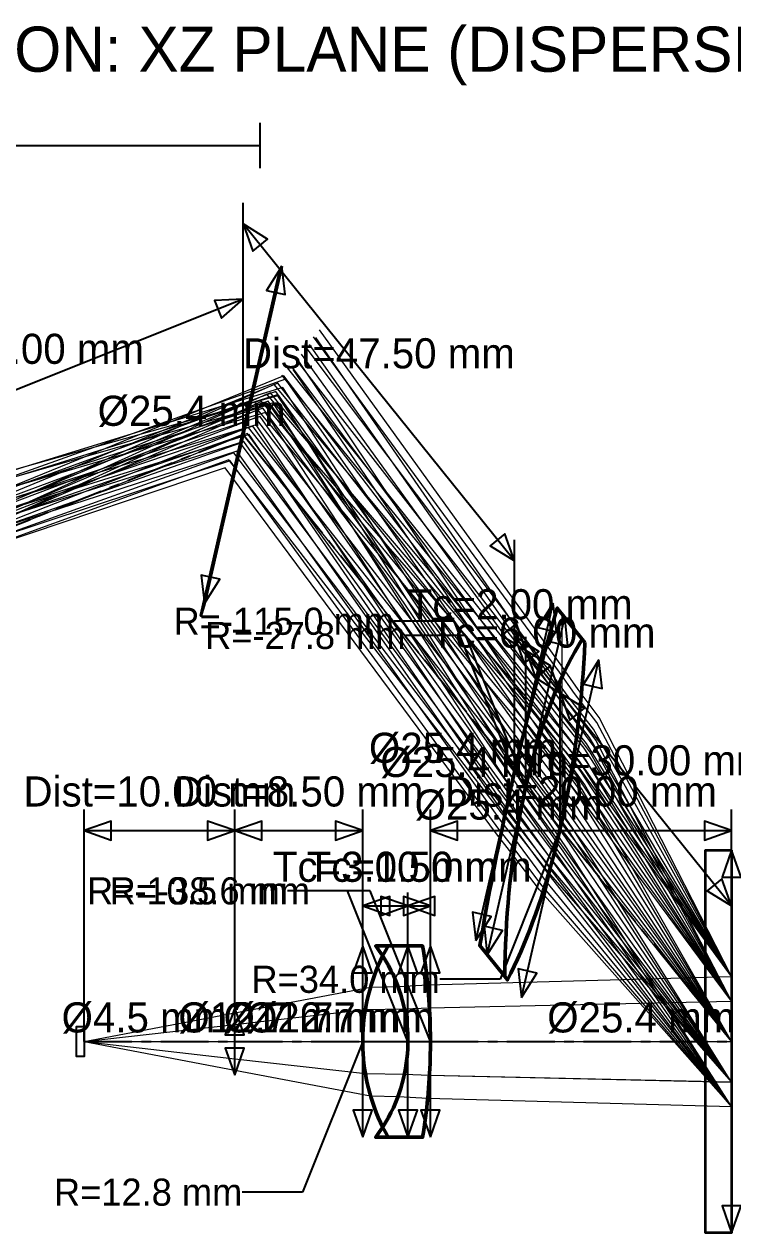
# Model space of a CAD drawing. Header units: metres. Extents: x -52 to 128, y -114 to 68.
# Drawn here: x -4 to 43.1, y -12.7 to 67.5 of the extents above; entities that cross this region are included whole.
import ezdxf
from ezdxf.enums import TextEntityAlignment as Align

# ---------------------------------------------------------------- set-up
doc = ezdxf.new("R2010")
doc.units = ezdxf.units.M
doc.linetypes.add('CENTER', pattern=[5.08, 3.175, -0.635, 0.635, -0.635])
for name, color, linetype, lineweight in [('ANNOTATIONS', 3, 'CONTINUOUS', 25), ('DIMENSIONS_LINEAR', 4, 'CONTINUOUS', 25), ('DIMENSIONS_RADIAL', 6, 'CONTINUOUS', 25), ('OPTICAL_AXIS', 1, 'CENTER', 25), ('OPTICS_COMPONENTS', 2, 'CONTINUOUS', 35), ('OPTICS_HATCH', 8, 'CONTINUOUS', 13), ('OPTICS_LENSES', 7, 'CONTINUOUS', 50), ('RAYS_785NM', 1, 'CONTINUOUS', 18), ('RAYS_850NM', 3, 'CONTINUOUS', 18), ('RAYS_900NM', 5, 'CONTINUOUS', 18)]:
    doc.layers.add(name, color=color, linetype=linetype, lineweight=lineweight)
doc.styles.add('OpenSansCondensed-Light', font='OpenSansCondensed-Light.ttf')
doc.dimstyles.new('EZDXF', dxfattribs={"dimtxt": 0.25, "dimasz": 0.175, "dimexe": 0.375, "dimexo": 0.125, "dimgap": 0.1, "dimtad": 1, "dimlfac": 100, "dimzin": 12, "dimdsep": 46, "dimtxsty": 'OpenSansCondensed-Light', "dimblk": 'ARCHTICK', "dimcen": 2.5, "dimazin": 3, "dimtfac": 0.5, "dimtmove": 2, "dimatfit": 3})

# ---------------------------------------------------------------- blocks, each defined once
blk = doc.blocks.new('_ARCHTICK')
at = {"color": 0, "linetype": 'BYBLOCK', "const_width": 0.15}
blk.add_lwpolyline([(-0.5, -0.5), (0.5, 0.5)], dxfattribs=at)

msp = doc.modelspace()

# ---------------------------------------------------------------- hatches: boundary and pattern name
at = {"layer": 'OPTICS_HATCH'}
h = msp.add_hatch(dxfattribs=at)
h.set_pattern_fill('ANSI31', scale=2.5, angle=45)
h.paths.add_polyline_path([(33.08, 26.713), (32.825, 26.291), (32.578, 25.859), (32.339, 25.418), (32.107, 24.967), (31.882, 24.508), (31.665, 24.04), (31.454, 23.563), (31.249, 23.079), (31.052, 22.586), (30.86, 22.086), (30.675, 21.577), (30.496, 21.061), (30.323, 20.538), (30.156, 20.007), (29.995, 19.468), (29.84, 18.923), (29.69, 18.37), (29.547, 17.81), (29.409, 17.242), (29.277, 16.668), (29.151, 16.086), (29.031, 15.497), (28.916, 14.901), (28.807, 14.298), (28.705, 13.687), (28.608, 13.069), (28.517, 12.443), (28.432, 11.81), (28.354, 11.17), (28.281, 10.521), (28.215, 9.865), (28.156, 9.201), (28.103, 8.528), (28.057, 7.847), (28.017, 7.157), (27.985, 6.459), (27.961, 5.751), (27.944, 5.034), (27.935, 4.307), (26.278, 6.364), (26.278, 6.364), (26.383, 6.971), (26.49, 7.577), (26.598, 8.181), (26.707, 8.784), (26.818, 9.385), (26.93, 9.983), (27.044, 10.581), (27.159, 11.176), (27.276, 11.77), (27.393, 12.362), (27.513, 12.952), (27.633, 13.54), (27.756, 14.127), (27.879, 14.712), (28.004, 15.295), (28.13, 15.877), (28.258, 16.456), (28.387, 17.034), (28.518, 17.611), (28.65, 18.185), (28.783, 18.758), (28.918, 19.329), (29.054, 19.898), (29.191, 20.466), (29.33, 21.032), (29.471, 21.596), (29.612, 22.158), (29.756, 22.719), (29.9, 23.277), (30.046, 23.835), (30.193, 24.39), (30.342, 24.944), (30.492, 25.495), (30.644, 26.046), (30.797, 26.594), (30.951, 27.141), (31.107, 27.685), (31.264, 28.228), (31.423, 28.77), (33.08, 26.713)])
h = msp.add_hatch(dxfattribs=at)
h.set_pattern_fill('ANSI31', scale=2.5, angle=45)
h.paths.add_polyline_path([(33.258, 26.492), (33.222, 25.798), (33.181, 25.111), (33.134, 24.43), (33.082, 23.757), (33.024, 23.091), (32.961, 22.431), (32.892, 21.777), (32.819, 21.13), (32.74, 20.49), (32.657, 19.855), (32.568, 19.227), (32.474, 18.605), (32.376, 17.989), (32.272, 17.379), (32.164, 16.775), (32.051, 16.177), (31.934, 15.585), (31.811, 14.998), (31.684, 14.418), (31.552, 13.843), (31.415, 13.275), (31.274, 12.712), (31.128, 12.155), (30.977, 11.604), (30.821, 11.059), (30.661, 10.52), (30.495, 9.987), (30.325, 9.46), (30.15, 8.939), (29.97, 8.425), (29.785, 7.916), (29.594, 7.414), (29.399, 6.919), (29.198, 6.43), (28.992, 5.947), (28.781, 5.471), (28.564, 5.003), (28.341, 4.541), (28.112, 4.086), (27.935, 4.307), (27.935, 4.307), (27.944, 5.034), (27.961, 5.751), (27.985, 6.459), (28.017, 7.157), (28.057, 7.847), (28.103, 8.528), (28.156, 9.201), (28.215, 9.865), (28.281, 10.521), (28.354, 11.17), (28.432, 11.81), (28.517, 12.443), (28.608, 13.069), (28.705, 13.687), (28.807, 14.298), (28.916, 14.901), (29.031, 15.497), (29.151, 16.086), (29.277, 16.668), (29.409, 17.242), (29.547, 17.81), (29.69, 18.37), (29.84, 18.923), (29.995, 19.468), (30.156, 20.007), (30.323, 20.538), (30.496, 21.061), (30.675, 21.577), (30.86, 22.086), (31.052, 22.586), (31.249, 23.079), (31.454, 23.563), (31.665, 24.04), (31.882, 24.508), (32.107, 24.967), (32.339, 25.418), (32.578, 25.859), (32.825, 26.291), (33.08, 26.713), (33.258, 26.492)])
h = msp.add_hatch(dxfattribs=at)
h.set_pattern_fill('ANSI31', scale=2.5, angle=45)
h.paths.add_polyline_path([(20.186, 6.35), (20.006, 6.024), (19.839, 5.699), (19.682, 5.373), (19.537, 5.047), (19.403, 4.722), (19.279, 4.396), (19.164, 4.071), (19.06, 3.745), (18.965, 3.419), (18.879, 3.094), (18.803, 2.768), (18.735, 2.442), (18.676, 2.117), (18.626, 1.791), (18.584, 1.465), (18.551, 1.14), (18.526, 0.814), (18.509, 0.488), (18.501, 0.163), (18.501, -0.163), (18.509, -0.488), (18.526, -0.814), (18.551, -1.14), (18.584, -1.465), (18.626, -1.791), (18.676, -2.117), (18.735, -2.442), (18.803, -2.768), (18.879, -3.094), (18.965, -3.419), (19.06, -3.745), (19.164, -4.071), (19.279, -4.396), (19.403, -4.722), (19.537, -5.047), (19.682, -5.373), (19.839, -5.699), (20.006, -6.024), (20.186, -6.35), (19.362, -6.35), (19.362, -6.35), (19.6, -6.024), (19.819, -5.699), (20.021, -5.373), (20.207, -5.047), (20.378, -4.722), (20.535, -4.396), (20.679, -4.071), (20.809, -3.745), (20.928, -3.419), (21.034, -3.094), (21.129, -2.768), (21.212, -2.442), (21.284, -2.117), (21.346, -1.791), (21.397, -1.465), (21.438, -1.14), (21.468, -0.814), (21.489, -0.488), (21.499, -0.163), (21.499, 0.163), (21.489, 0.488), (21.468, 0.814), (21.438, 1.14), (21.397, 1.465), (21.346, 1.791), (21.284, 2.117), (21.212, 2.442), (21.129, 2.768), (21.034, 3.094), (20.928, 3.419), (20.809, 3.745), (20.679, 4.071), (20.535, 4.396), (20.378, 4.722), (20.207, 5.047), (20.021, 5.373), (19.819, 5.699), (19.6, 6.024), (19.362, 6.35), (20.186, 6.35)])
h = msp.add_hatch(dxfattribs=at)
h.set_pattern_fill('ANSI31', scale=2.5, angle=45)
h.paths.add_polyline_path([(19.362, 6.35), (19.6, 6.024), (19.819, 5.699), (20.021, 5.373), (20.207, 5.047), (20.378, 4.722), (20.535, 4.396), (20.679, 4.071), (20.809, 3.745), (20.928, 3.419), (21.034, 3.094), (21.129, 2.768), (21.212, 2.442), (21.284, 2.117), (21.346, 1.791), (21.397, 1.465), (21.438, 1.14), (21.468, 0.814), (21.489, 0.488), (21.499, 0.163), (21.499, -0.163), (21.489, -0.488), (21.468, -0.814), (21.438, -1.14), (21.397, -1.465), (21.346, -1.791), (21.284, -2.117), (21.212, -2.442), (21.129, -2.768), (21.034, -3.094), (20.928, -3.419), (20.809, -3.745), (20.679, -4.071), (20.535, -4.396), (20.378, -4.722), (20.207, -5.047), (20.021, -5.373), (19.819, -5.699), (19.6, -6.024), (19.362, -6.35), (22.474, -6.35), (22.474, -6.35), (22.527, -6.024), (22.577, -5.699), (22.624, -5.373), (22.669, -5.047), (22.71, -4.722), (22.749, -4.396), (22.785, -4.071), (22.818, -3.745), (22.848, -3.419), (22.876, -3.094), (22.901, -2.768), (22.923, -2.442), (22.942, -2.117), (22.958, -1.791), (22.972, -1.465), (22.983, -1.14), (22.991, -0.814), (22.997, -0.488), (23, -0.163), (23, 0.163), (22.997, 0.488), (22.991, 0.814), (22.983, 1.14), (22.972, 1.465), (22.958, 1.791), (22.942, 2.117), (22.923, 2.442), (22.901, 2.768), (22.876, 3.094), (22.848, 3.419), (22.818, 3.745), (22.785, 4.071), (22.749, 4.396), (22.71, 4.722), (22.669, 5.047), (22.624, 5.373), (22.577, 5.699), (22.527, 6.024), (22.474, 6.35), (19.362, 6.35)])

# ---------------------------------------------------------------- linework, layer by layer
at = {"layer": 'ANNOTATIONS'}
for p, q in [((11.698, 57.974), (11.698, 60.974)), ((-38.302, 59.474), (11.698, 59.474))]:
    msp.add_line(p, q, dxfattribs=at)
msp.add_lwpolyline([(0, 1), (0, -1), (-0.5, -1), (-0.5, 1)], close=True, dxfattribs=at)
at = {"layer": 'DIMENSIONS_LINEAR'}
for p, q in [((10.563, 40.27), (10.563, 55.671)), ((28.584, 31.898), (10.563, 54.27)), ((7.99, 29.067), (13.136, 51.474)), ((10.563, 40.27), (10.563, 50.17)), ((10.563, 49.27), (-19.045, 37.495)), ((28.584, 17.898), (28.584, 33.298)), ((26.011, 6.695), (31.156, 29.101)), ((26.77, 5.753), (31.915, 28.159)), ((28.584, 17.898), (28.584, 27.798)), ((29.342, 25.956), (28.584, 26.898)), ((29.342, 16.956), (29.342, 26.856)), ((29.342, 16.956), (29.342, 26.856)), ((31.619, 23.13), (29.342, 25.956)), ((29.046, 2.927), (34.191, 25.333)), ((31.619, 14.13), (31.619, 24.03)), ((31.619, 14.13), (31.619, 24.03)), ((43, 9), (31.619, 23.13)), ((0, 0), (0, 15.4)), ((10, 0), (10, 15.4)), ((10, 0), (10, 15.4)), ((18.5, 0), (18.5, 15.4)), ((23, 0), (23, 15.4)), ((43, 0), (43, 15.4)), ((0, 14), (10, 14)), ((10, 14), (18.5, 14)), ((23, 14), (43, 14)), ((43, -12.7), (43, 12.7)), ((18.5, 0), (18.5, 9.9)), ((21.5, 0), (21.5, 9.9)), ((21.5, 0), (21.5, 9.9)), ((23, 0), (23, 9.9)), ((43, 0), (43, 9.9)), ((18.5, 9), (21.5, 9)), ((21.5, 9), (23, 9)), ((18.5, -6.35), (18.5, 6.35)), ((21.5, -6.35), (21.5, 6.35)), ((23, -6.35), (23, 6.35)), ((10, -2.236), (10, 2.236))]:
    msp.add_line(p, q, dxfattribs=at)
for points in [[(10.563, 54.27), (11.201, 52.473), (12.183, 53.264)], [(13.136, 51.474), (12.119, 49.86), (13.347, 49.578)], [(10.563, 49.27), (8.658, 49.191), (9.123, 48.02)], [(28.584, 31.898), (27.945, 33.695), (26.964, 32.905)], [(7.99, 29.067), (9.007, 30.681), (7.779, 30.963)], [(31.156, 29.101), (30.139, 27.488), (31.367, 27.206)], [(31.915, 28.159), (30.898, 26.546), (32.126, 26.264)], [(29.342, 25.956), (28.704, 27.753), (27.723, 26.963)], [(28.584, 26.898), (29.222, 25.101), (30.203, 25.891)], [(29.342, 25.956), (29.981, 24.159), (30.962, 24.949)], [(31.619, 23.13), (30.98, 24.927), (29.999, 24.137)], [(34.191, 25.333), (33.174, 23.72), (34.402, 23.438)], [(31.619, 23.13), (32.257, 21.333), (33.238, 22.123)], [(0, 14), (1.8, 13.37), (1.8, 14.63)], [(10, 14), (8.2, 14.63), (8.2, 13.37)], [(10, 14), (11.8, 13.37), (11.8, 14.63)], [(18.5, 14), (16.7, 14.63), (16.7, 13.37)], [(23, 14), (24.8, 13.37), (24.8, 14.63)], [(43, 14), (41.2, 14.63), (41.2, 13.37)], [(43, 12.7), (42.37, 10.9), (43.63, 10.9)], [(43, 9), (42.362, 10.797), (41.38, 10.007)], [(18.5, 9), (20.3, 8.37), (20.3, 9.63)], [(21.5, 9), (19.7, 9.63), (19.7, 8.37)], [(23, 9), (21.2, 9.63), (21.2, 8.37)], [(21.5, 9), (23.3, 8.37), (23.3, 9.63)], [(26.011, 6.695), (27.028, 8.308), (25.8, 8.59)], [(26.77, 5.753), (27.787, 7.366), (26.559, 7.648)], [(18.5, 6.35), (17.87, 4.55), (19.13, 4.55)], [(21.5, 6.35), (20.87, 4.55), (22.13, 4.55)], [(23, 6.35), (22.37, 4.55), (23.63, 4.55)], [(29.046, 2.927), (30.063, 4.54), (28.835, 4.822)], [(10, 2.236), (9.37, 0.436), (10.63, 0.436)], [(10, -2.236), (10.63, -0.436), (9.37, -0.436)], [(18.5, -6.35), (19.13, -4.55), (17.87, -4.55)], [(21.5, -6.35), (22.13, -4.55), (20.87, -4.55)], [(23, -6.35), (23.63, -4.55), (22.37, -4.55)], [(43, -12.7), (43.63, -10.9), (42.37, -10.9)]]:
    msp.add_lwpolyline(points, close=True, dxfattribs=at)
at = {"layer": 'OPTICAL_AXIS'}
for p, q in [((10.563, 40.27), (-19.045, 28.495)), ((28.584, 17.898), (10.563, 40.27)), ((29.342, 16.956), (28.584, 17.898)), ((31.619, 14.13), (29.342, 16.956)), ((43, 0), (31.619, 14.13)), ((0, 0), (10, 0)), ((10, 0), (18.5, 0)), ((18.5, 0), (21.5, 0)), ((21.5, 0), (23, 0)), ((23, 0), (43, 0))]:
    msp.add_line(p, q, dxfattribs=at)
at = {"layer": 'OPTICS_COMPONENTS'}
for points in [[(13.136, 51.474), (7.99, 29.067), (7.745, 28.252), (12.89, 50.658)], [(43, 12.7), (43, -12.7), (41.268, -12.7), (41.268, 12.7)]]:
    msp.add_lwpolyline(points, close=True, dxfattribs=at)
at = {"layer": 'OPTICS_LENSES'}
for points in [[(33.08, 26.713), (32.825, 26.291), (32.578, 25.859), (32.339, 25.418), (32.107, 24.967), (31.882, 24.508), (31.665, 24.04), (31.454, 23.563), (31.249, 23.079), (31.052, 22.586), (30.86, 22.086), (30.675, 21.577), (30.496, 21.061), (30.323, 20.538), (30.156, 20.007), (29.995, 19.468), (29.84, 18.923), (29.69, 18.37), (29.547, 17.81), (29.409, 17.242), (29.277, 16.668), (29.151, 16.086), (29.031, 15.497), (28.916, 14.901), (28.807, 14.298), (28.705, 13.687), (28.608, 13.069), (28.517, 12.443), (28.432, 11.81), (28.354, 11.17), (28.281, 10.521), (28.215, 9.865), (28.156, 9.201), (28.103, 8.528), (28.057, 7.847), (28.017, 7.157), (27.985, 6.459), (27.961, 5.751), (27.944, 5.034), (27.935, 4.307), (26.278, 6.364), (26.278, 6.364), (26.383, 6.971), (26.49, 7.577), (26.598, 8.181), (26.707, 8.784), (26.818, 9.385), (26.93, 9.983), (27.044, 10.581), (27.159, 11.176), (27.276, 11.77), (27.393, 12.362), (27.513, 12.952), (27.633, 13.54), (27.756, 14.127), (27.879, 14.712), (28.004, 15.295), (28.13, 15.877), (28.258, 16.456), (28.387, 17.034), (28.518, 17.611), (28.65, 18.185), (28.783, 18.758), (28.918, 19.329), (29.054, 19.898), (29.191, 20.466), (29.33, 21.032), (29.471, 21.596), (29.612, 22.158), (29.756, 22.719), (29.9, 23.277), (30.046, 23.835), (30.193, 24.39), (30.342, 24.944), (30.492, 25.495), (30.644, 26.046), (30.797, 26.594), (30.951, 27.141), (31.107, 27.685), (31.264, 28.228), (31.423, 28.77), (33.08, 26.713)], [(33.258, 26.492), (33.222, 25.798), (33.181, 25.111), (33.134, 24.43), (33.082, 23.757), (33.024, 23.091), (32.961, 22.431), (32.892, 21.777), (32.819, 21.13), (32.74, 20.49), (32.657, 19.855), (32.568, 19.227), (32.474, 18.605), (32.376, 17.989), (32.272, 17.379), (32.164, 16.775), (32.051, 16.177), (31.934, 15.585), (31.811, 14.998), (31.684, 14.418), (31.552, 13.843), (31.415, 13.275), (31.274, 12.712), (31.128, 12.155), (30.977, 11.604), (30.821, 11.059), (30.661, 10.52), (30.495, 9.987), (30.325, 9.46), (30.15, 8.939), (29.97, 8.425), (29.785, 7.916), (29.594, 7.414), (29.399, 6.919), (29.198, 6.43), (28.992, 5.947), (28.781, 5.471), (28.564, 5.003), (28.341, 4.541), (28.112, 4.086), (27.935, 4.307), (27.935, 4.307), (27.944, 5.034), (27.961, 5.751), (27.985, 6.459), (28.017, 7.157), (28.057, 7.847), (28.103, 8.528), (28.156, 9.201), (28.215, 9.865), (28.281, 10.521), (28.354, 11.17), (28.432, 11.81), (28.517, 12.443), (28.608, 13.069), (28.705, 13.687), (28.807, 14.298), (28.916, 14.901), (29.031, 15.497), (29.151, 16.086), (29.277, 16.668), (29.409, 17.242), (29.547, 17.81), (29.69, 18.37), (29.84, 18.923), (29.995, 19.468), (30.156, 20.007), (30.323, 20.538), (30.496, 21.061), (30.675, 21.577), (30.86, 22.086), (31.052, 22.586), (31.249, 23.079), (31.454, 23.563), (31.665, 24.04), (31.882, 24.508), (32.107, 24.967), (32.339, 25.418), (32.578, 25.859), (32.825, 26.291), (33.08, 26.713), (33.258, 26.492)], [(20.186, 6.35), (20.006, 6.024), (19.839, 5.699), (19.682, 5.373), (19.537, 5.047), (19.403, 4.722), (19.279, 4.396), (19.164, 4.071), (19.06, 3.745), (18.965, 3.419), (18.879, 3.094), (18.803, 2.768), (18.735, 2.442), (18.676, 2.117), (18.626, 1.791), (18.584, 1.465), (18.551, 1.14), (18.526, 0.814), (18.509, 0.488), (18.501, 0.163), (18.501, -0.163), (18.509, -0.488), (18.526, -0.814), (18.551, -1.14), (18.584, -1.465), (18.626, -1.791), (18.676, -2.117), (18.735, -2.442), (18.803, -2.768), (18.879, -3.094), (18.965, -3.419), (19.06, -3.745), (19.164, -4.071), (19.279, -4.396), (19.403, -4.722), (19.537, -5.047), (19.682, -5.373), (19.839, -5.699), (20.006, -6.024), (20.186, -6.35), (19.362, -6.35), (19.362, -6.35), (19.6, -6.024), (19.819, -5.699), (20.021, -5.373), (20.207, -5.047), (20.378, -4.722), (20.535, -4.396), (20.679, -4.071), (20.809, -3.745), (20.928, -3.419), (21.034, -3.094), (21.129, -2.768), (21.212, -2.442), (21.284, -2.117), (21.346, -1.791), (21.397, -1.465), (21.438, -1.14), (21.468, -0.814), (21.489, -0.488), (21.499, -0.163), (21.499, 0.163), (21.489, 0.488), (21.468, 0.814), (21.438, 1.14), (21.397, 1.465), (21.346, 1.791), (21.284, 2.117), (21.212, 2.442), (21.129, 2.768), (21.034, 3.094), (20.928, 3.419), (20.809, 3.745), (20.679, 4.071), (20.535, 4.396), (20.378, 4.722), (20.207, 5.047), (20.021, 5.373), (19.819, 5.699), (19.6, 6.024), (19.362, 6.35), (20.186, 6.35)], [(19.362, 6.35), (19.6, 6.024), (19.819, 5.699), (20.021, 5.373), (20.207, 5.047), (20.378, 4.722), (20.535, 4.396), (20.679, 4.071), (20.809, 3.745), (20.928, 3.419), (21.034, 3.094), (21.129, 2.768), (21.212, 2.442), (21.284, 2.117), (21.346, 1.791), (21.397, 1.465), (21.438, 1.14), (21.468, 0.814), (21.489, 0.488), (21.499, 0.163), (21.499, -0.163), (21.489, -0.488), (21.468, -0.814), (21.438, -1.14), (21.397, -1.465), (21.346, -1.791), (21.284, -2.117), (21.212, -2.442), (21.129, -2.768), (21.034, -3.094), (20.928, -3.419), (20.809, -3.745), (20.679, -4.071), (20.535, -4.396), (20.378, -4.722), (20.207, -5.047), (20.021, -5.373), (19.819, -5.699), (19.6, -6.024), (19.362, -6.35), (22.474, -6.35), (22.474, -6.35), (22.527, -6.024), (22.577, -5.699), (22.624, -5.373), (22.669, -5.047), (22.71, -4.722), (22.749, -4.396), (22.785, -4.071), (22.818, -3.745), (22.848, -3.419), (22.876, -3.094), (22.901, -2.768), (22.923, -2.442), (22.942, -2.117), (22.958, -1.791), (22.972, -1.465), (22.983, -1.14), (22.991, -0.814), (22.997, -0.488), (23, -0.163), (23, 0.163), (22.997, 0.488), (22.991, 0.814), (22.983, 1.14), (22.972, 1.465), (22.958, 1.791), (22.942, 2.117), (22.923, 2.442), (22.901, 2.768), (22.876, 3.094), (22.848, 3.419), (22.818, 3.745), (22.785, 4.071), (22.749, 4.396), (22.71, 4.722), (22.669, 5.047), (22.624, 5.373), (22.577, 5.699), (22.527, 6.024), (22.474, 6.35), (19.362, 6.35)]]:
    msp.add_lwpolyline(points, close=True, dxfattribs=at)
at = {"layer": 'RAYS_785NM'}
for p, q in [((31.286, 24.101), (14.681, 46.149)), ((30.912, 22.837), (14.428, 45.624)), ((30.484, 22.9), (13.119, 44.243)), ((12.871, 43.708), (-16.739, 31.506)), ((13.365, 43.963), (-15.881, 33.558)), ((30.115, 21.622), (12.871, 43.708)), ((29.981, 20.23), (13.365, 43.963)), ((11.527, 41.943), (-18.277, 29.088)), ((11.769, 42.481), (-18.211, 28.788)), ((11.858, 42.034), (-17.55, 30.925)), ((12.041, 41.745), (-16.828, 33.265)), ((12.302, 42.286), (-16.731, 32.975)), ((29.452, 20.545), (11.527, 41.943)), ((29.818, 21.84), (11.769, 42.481)), ((29.221, 18.999), (11.858, 42.034)), ((28.726, 16.257), (12.041, 41.745)), ((29.074, 17.576), (12.302, 42.286)), ((10.563, 40.27), (-19.045, 28.495)), ((10.851, 40.36), (-18.347, 30.34)), ((28.584, 17.898), (10.563, 40.27)), ((28.344, 16.312), (10.851, 40.36)), ((10.601, 39.823), (-18.418, 30.643)), ((27.995, 14.96), (10.601, 39.823)), ((9.611, 38.613), (-19.781, 27.944)), ((27.727, 15.171), (9.611, 38.613)), ((9.373, 38.084), (-19.822, 28.277)), ((27.375, 13.783), (9.373, 38.084)), ((32.256, 22.755), (31.286, 24.101)), ((31.388, 21.72), (30.484, 22.9)), ((31.786, 21.61), (30.912, 22.837)), ((33.825, 20.725), (32.256, 22.755)), ((30.678, 20.778), (29.818, 21.84)), ((33.217, 19.47), (31.388, 21.72)), ((30.942, 20.531), (30.115, 21.622)), ((33.581, 19.222), (31.786, 21.61)), ((30.252, 19.547), (29.452, 20.545)), ((30.739, 19.175), (29.981, 20.23)), ((32.7, 18.404), (30.678, 20.778)), ((32.95, 17.99), (30.942, 20.531)), ((43, 4.311), (33.825, 20.725)), ((32.411, 16.937), (30.252, 19.547)), ((43, 4.309), (33.217, 19.47)), ((29.971, 18.017), (29.221, 18.999)), ((32.84, 16.311), (30.739, 19.175)), ((43, 2.687), (33.581, 19.222)), ((29.342, 16.956), (28.584, 17.898)), ((32.187, 15.143), (29.971, 18.017)), ((43, 4.307), (32.7, 18.404)), ((43, 2.686), (32.95, 17.99)), ((29.807, 16.565), (29.074, 17.576)), ((31.619, 14.13), (29.342, 16.956)), ((43, 2.685), (32.411, 16.937)), ((29.11, 15.315), (28.344, 16.312)), ((29.476, 15.213), (28.726, 16.257)), ((31.989, 13.526), (29.807, 16.565)), ((43, 0), (32.84, 16.311)), ((31.3, 12.401), (29.11, 15.315)), ((28.541, 14.163), (27.727, 15.171)), ((28.801, 13.899), (27.995, 14.96)), ((31.601, 12.178), (29.476, 15.213)), ((43, 0), (32.187, 15.143)), ((28.252, 12.685), (27.375, 13.783)), ((30.693, 11.413), (28.541, 14.163)), ((30.879, 11.059), (28.801, 13.899)), ((43, 0), (31.619, 14.13)), ((43, -2.687), (31.989, 13.526)), ((30.237, 10.073), (28.252, 12.685)), ((43, -2.686), (31.3, 12.401)), ((43, -4.311), (31.601, 12.178)), ((43, -2.685), (30.693, 11.413)), ((43, -4.309), (30.879, 11.059)), ((43, -4.307), (30.237, 10.073)), ((22.816, 3.763), (43, 4.311)), ((22.816, 3.763), (43, 4.309)), ((22.816, 3.762), (43, 4.307)), ((10, 1.901), (19.021, 3.615)), ((10, 1.901), (19.021, 3.615)), ((10, 1.901), (19.021, 3.615)), ((19.021, 3.615), (20.844, 3.653)), ((19.021, 3.615), (20.844, 3.653)), ((19.021, 3.615), (20.844, 3.653)), ((20.844, 3.653), (22.816, 3.763)), ((20.844, 3.653), (22.816, 3.763)), ((20.844, 3.653), (22.816, 3.762)), ((22.935, 2.237), (43, 2.687)), ((22.935, 2.236), (43, 2.686)), ((22.935, 2.236), (43, 2.685)), ((0, 0), (10, 1.901)), ((0, 0), (10, 1.901)), ((0, 0), (10, 1.901)), ((10, 1.14), (18.678, 2.13)), ((10, 1.14), (18.678, 2.13)), ((10, 1.14), (18.678, 2.13)), ((18.678, 2.13), (21.272, 2.175)), ((18.678, 2.13), (21.272, 2.175)), ((18.678, 2.13), (21.272, 2.175)), ((21.272, 2.175), (22.935, 2.237)), ((21.272, 2.175), (22.935, 2.236)), ((21.272, 2.175), (22.935, 2.236)), ((0, 0), (10, 1.14)), ((0, 0), (10, 1.14)), ((0, 0), (10, 1.14)), ((0, 0), (10, -1.901)), ((0, 0), (10, -1.14)), ((0, 0), (10, 0)), ((0, 0), (10, -1.901)), ((0, 0), (10, -1.14)), ((0, 0), (10, 0)), ((0, 0), (10, -1.901)), ((0, 0), (10, -1.14)), ((0, 0), (10, 0)), ((10, 0), (18.5, 0)), ((10, 0), (18.5, 0)), ((10, 0), (18.5, 0)), ((18.5, 0), (21.5, 0)), ((18.5, 0), (21.5, 0)), ((18.5, 0), (21.5, 0)), ((21.5, 0), (23, 0)), ((21.5, 0), (23, 0)), ((21.5, 0), (23, 0)), ((23, 0), (43, 0)), ((23, 0), (43, 0)), ((23, 0), (43, 0)), ((10, -1.14), (18.678, -2.13)), ((10, -1.14), (18.678, -2.13)), ((10, -1.14), (18.678, -2.13)), ((10, -1.901), (19.021, -3.615)), ((10, -1.901), (19.021, -3.615)), ((10, -1.901), (19.021, -3.615)), ((18.678, -2.13), (21.272, -2.175)), ((18.678, -2.13), (21.272, -2.175)), ((18.678, -2.13), (21.272, -2.175)), ((21.272, -2.175), (22.935, -2.236)), ((21.272, -2.175), (22.935, -2.236)), ((21.272, -2.175), (22.935, -2.237)), ((22.935, -2.236), (43, -2.685)), ((22.935, -2.236), (43, -2.686)), ((22.935, -2.237), (43, -2.687)), ((19.021, -3.615), (20.844, -3.653)), ((19.021, -3.615), (20.844, -3.653)), ((19.021, -3.615), (20.844, -3.653)), ((20.844, -3.653), (22.816, -3.762)), ((20.844, -3.653), (22.816, -3.763)), ((20.844, -3.653), (22.816, -3.763)), ((22.816, -3.762), (43, -4.307)), ((22.816, -3.763), (43, -4.309)), ((22.816, -3.763), (43, -4.311))]:
    msp.add_line(p, q, dxfattribs=at)
at = {"layer": 'RAYS_850NM'}
for p, q in [((31.574, 24.514), (15.223, 46.78)), ((31.197, 23.253), (14.969, 46.26)), ((13.251, 44.188), (-16.315, 32.157)), ((30.306, 21.921), (13.251, 44.188)), ((30.676, 23.195), (13.501, 44.721)), ((30.251, 20.649), (13.89, 44.606)), ((12.13, 42.963), (-17.789, 29.45)), ((12.809, 42.931), (-16.182, 33.856)), ((29.994, 22.125), (12.13, 42.963)), ((29.333, 18.003), (12.809, 42.931)), ((11.886, 42.425), (-17.86, 29.752)), ((12.225, 42.516), (-17.136, 31.586)), ((12.545, 42.391), (-16.285, 34.145)), ((29.627, 20.836), (11.886, 42.425)), ((29.404, 19.304), (12.225, 42.516)), ((28.985, 16.695), (12.545, 42.391)), ((10.908, 40.75), (-18.64, 29.159)), ((10.951, 40.301), (-18.026, 31.295)), ((11.204, 40.84), (-17.948, 30.997)), ((28.752, 18.196), (10.908, 40.75)), ((28.172, 15.282), (10.951, 40.301)), ((28.52, 16.625), (11.204, 40.84)), ((9.699, 38.556), (-19.444, 28.918)), ((9.941, 39.087), (-19.395, 28.595)), ((27.54, 14.103), (9.699, 38.556)), ((27.89, 15.481), (9.941, 39.087)), ((32.571, 23.102), (31.574, 24.514)), ((31.595, 21.978), (30.676, 23.195)), ((32.092, 21.972), (31.197, 23.253)), ((34.04, 21.171), (32.571, 23.102)), ((30.865, 21.034), (29.994, 22.125)), ((31.143, 20.8), (30.306, 21.921)), ((33.364, 19.774), (31.595, 21.978)), ((33.803, 19.657), (32.092, 21.972)), ((32.838, 18.688), (30.865, 21.034)), ((43, 4.312), (34.04, 21.171)), ((30.433, 19.815), (29.627, 20.836)), ((31.017, 19.562), (30.251, 20.649)), ((33.103, 18.288), (31.143, 20.8)), ((30.154, 18.306), (29.404, 19.304)), ((32.555, 17.218), (30.433, 19.815)), ((33.068, 16.72), (31.017, 19.562)), ((43, 4.309), (33.364, 19.774)), ((43, 2.688), (33.803, 19.657)), ((43, 4.307), (32.838, 18.688)), ((29.507, 17.246), (28.752, 18.196)), ((30.059, 16.982), (29.333, 18.003)), ((32.346, 15.428), (30.154, 18.306)), ((43, 2.686), (33.103, 18.288)), ((31.771, 14.402), (29.507, 17.246)), ((32.226, 13.915), (30.059, 16.982)), ((43, 2.685), (32.555, 17.218)), ((29.276, 15.628), (28.52, 16.625)), ((29.721, 15.65), (28.985, 16.695)), ((43, 0), (33.068, 16.72)), ((28.69, 14.478), (27.89, 15.481)), ((28.962, 14.228), (28.172, 15.282)), ((31.47, 12.677), (29.276, 15.628)), ((31.849, 12.564), (29.721, 15.65)), ((43, 0), (32.346, 15.428)), ((30.857, 11.679), (28.69, 14.478)), ((28.395, 13.017), (27.54, 14.103)), ((31.057, 11.334), (28.962, 14.228)), ((43, 0), (31.771, 14.402)), ((43, -2.688), (32.226, 13.915)), ((30.411, 10.339), (28.395, 13.017)), ((43, -2.686), (31.47, 12.677)), ((43, -4.312), (31.849, 12.564)), ((43, -2.685), (30.857, 11.679)), ((43, -4.309), (31.057, 11.334)), ((43, -4.307), (30.411, 10.339)), ((22.816, 3.763), (43, 4.312)), ((22.816, 3.763), (43, 4.309)), ((22.816, 3.763), (43, 4.307)), ((10, 1.901), (19.021, 3.615)), ((10, 1.901), (19.021, 3.615)), ((10, 1.901), (19.021, 3.615)), ((19.021, 3.615), (20.844, 3.654)), ((19.021, 3.615), (20.844, 3.653)), ((19.021, 3.615), (20.844, 3.653)), ((20.844, 3.653), (22.816, 3.763)), ((20.844, 3.653), (22.816, 3.763)), ((20.844, 3.654), (22.816, 3.763)), ((22.935, 2.237), (43, 2.688)), ((22.935, 2.236), (43, 2.686)), ((22.935, 2.236), (43, 2.685)), ((0, 0), (10, 1.901)), ((0, 0), (10, 1.901)), ((0, 0), (10, 1.901)), ((10, 1.14), (18.678, 2.13)), ((10, 1.14), (18.678, 2.13)), ((10, 1.14), (18.678, 2.13)), ((18.678, 2.13), (21.272, 2.175)), ((18.678, 2.13), (21.272, 2.175)), ((18.678, 2.13), (21.272, 2.175)), ((21.272, 2.175), (22.935, 2.237)), ((21.272, 2.175), (22.935, 2.236)), ((21.272, 2.175), (22.935, 2.236)), ((0, 0), (10, 1.14)), ((0, 0), (10, 1.14)), ((0, 0), (10, 1.14)), ((0, 0), (10, -1.901)), ((0, 0), (10, -1.14)), ((0, 0), (10, 0)), ((0, 0), (10, -1.901)), ((0, 0), (10, -1.14)), ((0, 0), (10, 0)), ((0, 0), (10, -1.901)), ((0, 0), (10, -1.14)), ((0, 0), (10, 0)), ((10, 0), (18.5, 0)), ((10, 0), (18.5, 0)), ((10, 0), (18.5, 0)), ((18.5, 0), (21.5, 0)), ((18.5, 0), (21.5, 0)), ((18.5, 0), (21.5, 0)), ((21.5, 0), (23, 0)), ((21.5, 0), (23, 0)), ((21.5, 0), (23, 0)), ((23, 0), (43, 0)), ((23, 0), (43, 0)), ((23, 0), (43, 0)), ((10, -1.14), (18.678, -2.13)), ((10, -1.14), (18.678, -2.13)), ((10, -1.14), (18.678, -2.13)), ((10, -1.901), (19.021, -3.615)), ((10, -1.901), (19.021, -3.615)), ((10, -1.901), (19.021, -3.615)), ((18.678, -2.13), (21.272, -2.175)), ((18.678, -2.13), (21.272, -2.175)), ((18.678, -2.13), (21.272, -2.175)), ((21.272, -2.175), (22.935, -2.236)), ((21.272, -2.175), (22.935, -2.236)), ((21.272, -2.175), (22.935, -2.237)), ((22.935, -2.236), (43, -2.685)), ((22.935, -2.236), (43, -2.686)), ((22.935, -2.237), (43, -2.688)), ((19.021, -3.615), (20.844, -3.653)), ((19.021, -3.615), (20.844, -3.653)), ((19.021, -3.615), (20.844, -3.654)), ((20.844, -3.653), (22.816, -3.763)), ((20.844, -3.653), (22.816, -3.763)), ((20.844, -3.654), (22.816, -3.763)), ((22.816, -3.763), (43, -4.307)), ((22.816, -3.763), (43, -4.309)), ((22.816, -3.763), (43, -4.312))]:
    msp.add_line(p, q, dxfattribs=at)
at = {"layer": 'RAYS_900NM'}
for p, q in [((31.418, 23.571), (15.382, 46.735)), ((31.798, 24.83), (15.636, 47.25)), ((30.941, 23.594), (14.019, 45.357)), ((30.46, 20.967), (14.291, 45.088)), ((30.569, 22.324), (13.767, 44.827)), ((12.62, 43.603), (-17.225, 30.326)), ((13.197, 43.416), (-15.766, 34.517)), ((30.235, 22.51), (12.62, 43.603)), ((29.532, 18.327), (13.197, 43.416)), ((12.373, 43.067), (-17.301, 30.632)), ((12.724, 43.159), (-16.581, 32.464)), ((12.931, 42.876), (-15.874, 34.808)), ((29.867, 21.227), (12.373, 43.067)), ((29.655, 19.713), (12.724, 43.159)), ((29.184, 17.026), (12.931, 42.876)), ((11.377, 41.392), (-18.097, 30.043)), ((11.428, 40.942), (-17.497, 32.168)), ((11.685, 41.482), (-17.411, 31.875)), ((28.983, 18.596), (11.377, 41.392)), ((28.414, 15.714), (11.428, 40.942)), ((28.762, 17.046), (11.685, 41.482)), ((10.391, 39.723), (-18.874, 29.466)), ((28.114, 15.895), (10.391, 39.723)), ((10.144, 39.188), (-18.934, 29.778)), ((27.764, 14.531), (10.144, 39.188)), ((32.817, 23.364), (31.798, 24.83)), ((31.881, 22.322), (30.941, 23.594)), ((32.33, 22.245), (31.418, 23.571)), ((34.206, 21.516), (32.817, 23.364)), ((31.121, 21.377), (30.235, 22.51)), ((31.422, 21.16), (30.569, 22.324)), ((33.565, 20.189), (31.881, 22.322)), ((33.974, 19.993), (32.33, 22.245)), ((30.683, 20.173), (29.867, 21.227)), ((31.233, 19.853), (30.46, 20.967)), ((33.025, 19.074), (31.121, 21.377)), ((33.312, 18.696), (31.422, 21.16)), ((43, 4.313), (34.206, 21.516)), ((32.75, 17.599), (30.683, 20.173)), ((43, 4.31), (33.565, 20.189)), ((30.408, 18.692), (29.655, 19.713)), ((33.243, 17.033), (31.233, 19.853)), ((43, 2.688), (33.974, 19.993)), ((29.735, 17.631), (28.983, 18.596)), ((32.563, 15.815), (30.408, 18.692)), ((43, 4.308), (33.025, 19.074)), ((43, 2.687), (33.312, 18.696)), ((30.255, 17.294), (29.532, 18.327)), ((29.506, 16.044), (28.762, 17.046)), ((29.911, 15.977), (29.184, 17.026)), ((31.977, 14.769), (29.735, 17.631)), ((32.406, 14.212), (30.255, 17.294)), ((43, 2.685), (32.75, 17.599)), ((43, 0), (33.243, 17.033)), ((28.895, 14.897), (28.114, 15.895)), ((29.184, 14.666), (28.414, 15.714)), ((31.698, 13.05), (29.506, 16.044)), ((32.037, 12.858), (29.911, 15.977)), ((43, 0), (32.563, 15.815)), ((28.594, 13.459), (27.764, 14.531)), ((31.077, 12.037), (28.895, 14.897)), ((31.297, 11.705), (29.184, 14.666)), ((43, 0), (31.977, 14.769)), ((43, -2.688), (32.406, 14.212)), ((30.644, 10.697), (28.594, 13.459)), ((43, -2.687), (31.698, 13.05)), ((43, -4.313), (32.037, 12.858)), ((43, -2.685), (31.077, 12.037)), ((43, -4.31), (31.297, 11.705)), ((43, -4.308), (30.644, 10.697)), ((22.816, 3.763), (43, 4.313)), ((22.816, 3.763), (43, 4.31)), ((22.816, 3.763), (43, 4.308)), ((10, 1.901), (19.021, 3.615)), ((10, 1.901), (19.021, 3.615)), ((10, 1.901), (19.021, 3.615)), ((19.021, 3.615), (20.844, 3.654)), ((19.021, 3.615), (20.844, 3.653)), ((19.021, 3.615), (20.844, 3.653)), ((20.844, 3.653), (22.816, 3.763)), ((20.844, 3.653), (22.816, 3.763)), ((20.844, 3.654), (22.816, 3.763)), ((22.935, 2.237), (43, 2.688)), ((22.935, 2.236), (43, 2.687)), ((22.935, 2.236), (43, 2.685)), ((0, 0), (10, 1.901)), ((0, 0), (10, 1.901)), ((0, 0), (10, 1.901)), ((10, 1.14), (18.678, 2.13)), ((10, 1.14), (18.678, 2.13)), ((10, 1.14), (18.678, 2.13)), ((18.678, 2.13), (21.272, 2.175)), ((18.678, 2.13), (21.272, 2.175)), ((18.678, 2.13), (21.272, 2.175)), ((21.272, 2.175), (22.935, 2.237)), ((21.272, 2.175), (22.935, 2.236)), ((21.272, 2.175), (22.935, 2.236)), ((0, 0), (10, 1.14)), ((0, 0), (10, 1.14)), ((0, 0), (10, 1.14)), ((0, 0), (10, -1.901)), ((0, 0), (10, -1.14)), ((0, 0), (10, 0)), ((0, 0), (10, -1.901)), ((0, 0), (10, -1.14)), ((0, 0), (10, 0)), ((0, 0), (10, -1.901)), ((0, 0), (10, -1.14)), ((0, 0), (10, 0)), ((10, 0), (18.5, 0)), ((10, 0), (18.5, 0)), ((10, 0), (18.5, 0)), ((18.5, 0), (21.5, 0)), ((18.5, 0), (21.5, 0)), ((18.5, 0), (21.5, 0)), ((21.5, 0), (23, 0)), ((21.5, 0), (23, 0)), ((21.5, 0), (23, 0)), ((23, 0), (43, 0)), ((23, 0), (43, 0)), ((23, 0), (43, 0)), ((10, -1.14), (18.678, -2.13)), ((10, -1.14), (18.678, -2.13)), ((10, -1.14), (18.678, -2.13)), ((10, -1.901), (19.021, -3.615)), ((10, -1.901), (19.021, -3.615)), ((10, -1.901), (19.021, -3.615)), ((18.678, -2.13), (21.272, -2.175)), ((18.678, -2.13), (21.272, -2.175)), ((18.678, -2.13), (21.272, -2.175)), ((21.272, -2.175), (22.935, -2.236)), ((21.272, -2.175), (22.935, -2.236)), ((21.272, -2.175), (22.935, -2.237)), ((22.935, -2.236), (43, -2.685)), ((22.935, -2.236), (43, -2.687)), ((22.935, -2.237), (43, -2.688)), ((19.021, -3.615), (20.844, -3.653)), ((19.021, -3.615), (20.844, -3.653)), ((19.021, -3.615), (20.844, -3.654)), ((20.844, -3.653), (22.816, -3.763)), ((20.844, -3.653), (22.816, -3.763)), ((20.844, -3.654), (22.816, -3.763)), ((22.816, -3.763), (43, -4.308)), ((22.816, -3.763), (43, -4.31)), ((22.816, -3.763), (43, -4.313))]:
    msp.add_line(p, q, dxfattribs=at)

# ---------------------------------------------------------------- texts
at = {"layer": 'ANNOTATIONS'}
msp.add_text('2D CROSS-SECTION: XZ PLANE (DISPERSION / HORIZONTAL) [MM]', height=3, dxfattribs=at).set_placement((-38.302, 63.474), align=Align.BOTTOM_LEFT)
at = {"layer": 'DIMENSIONS_LINEAR'}
for s, p in [('Tc=50.00 mm', (-4.241, 44.383)), ('Dist=47.50 mm', (19.573, 44.084)), ('%%c25.4 mm', (7.136, 40.27)), ('Tc=2.00 mm', (28.963, 27.427)), ('Tc=6.00 mm', (30.48, 25.543)), ('%%c25.4 mm', (25.156, 17.898)), ('%%c25.4 mm', (25.915, 16.956)), ('Tc=30.00 mm', (37.309, 17.065)), ('Dist=10.00 mm', (5, 15)), ('Dist=8.50 mm', (14.25, 15)), ('Dist=20.00 mm', (33, 15)), ('%%c25.4 mm', (28.191, 14.13)), ('Tc=3.00 mm', (20, 10)), ('Tc=1.50 mm', (22.25, 10)), ('%%c4.5 mm', (4, 0)), ('%%c12.7 mm', (12.5, 0)), ('%%c12.7 mm', (15.5, 0)), ('%%c12.7 mm', (17, 0)), ('%%c25.4 mm', (37, 0))]:
    msp.add_text(s, height=2, dxfattribs=at).set_placement(p, align=Align.BOTTOM_CENTER)
at = {"layer": 'DIMENSIONS_RADIAL'}
for s, p in [('R=-115.0 mm', (20.584, 27.898)), ('R=-27.8 mm', (21.342, 26.956)), ('R=-10.5 mm', (13.5, 10)), ('R=-38.6 mm', (15, 10)), ('R=34.0 mm', (23.619, 4.13)), ('R=12.8 mm', (10.5, -10))]:
    msp.add_text(s, height=1.8, dxfattribs=at).set_placement(p, align=Align.MIDDLE_RIGHT)

# ---------------------------------------------------------------- leaders
for points in [[(28.584, 17.898), (24.584, 27.898), (20.584, 27.898)], [(29.342, 16.956), (25.342, 26.956), (21.342, 26.956)], [(31.619, 14.13), (27.619, 4.13), (23.619, 4.13)], [(21.5, 0), (17.5, 10), (13.5, 10)], [(23, 0), (19, 10), (15, 10)], [(18.5, 0), (14.5, -10), (10.5, -10)]]:
    msp.add_leader(points, dimstyle='EZDXF', dxfattribs=at)

doc.saveas('drawing.dxf')
